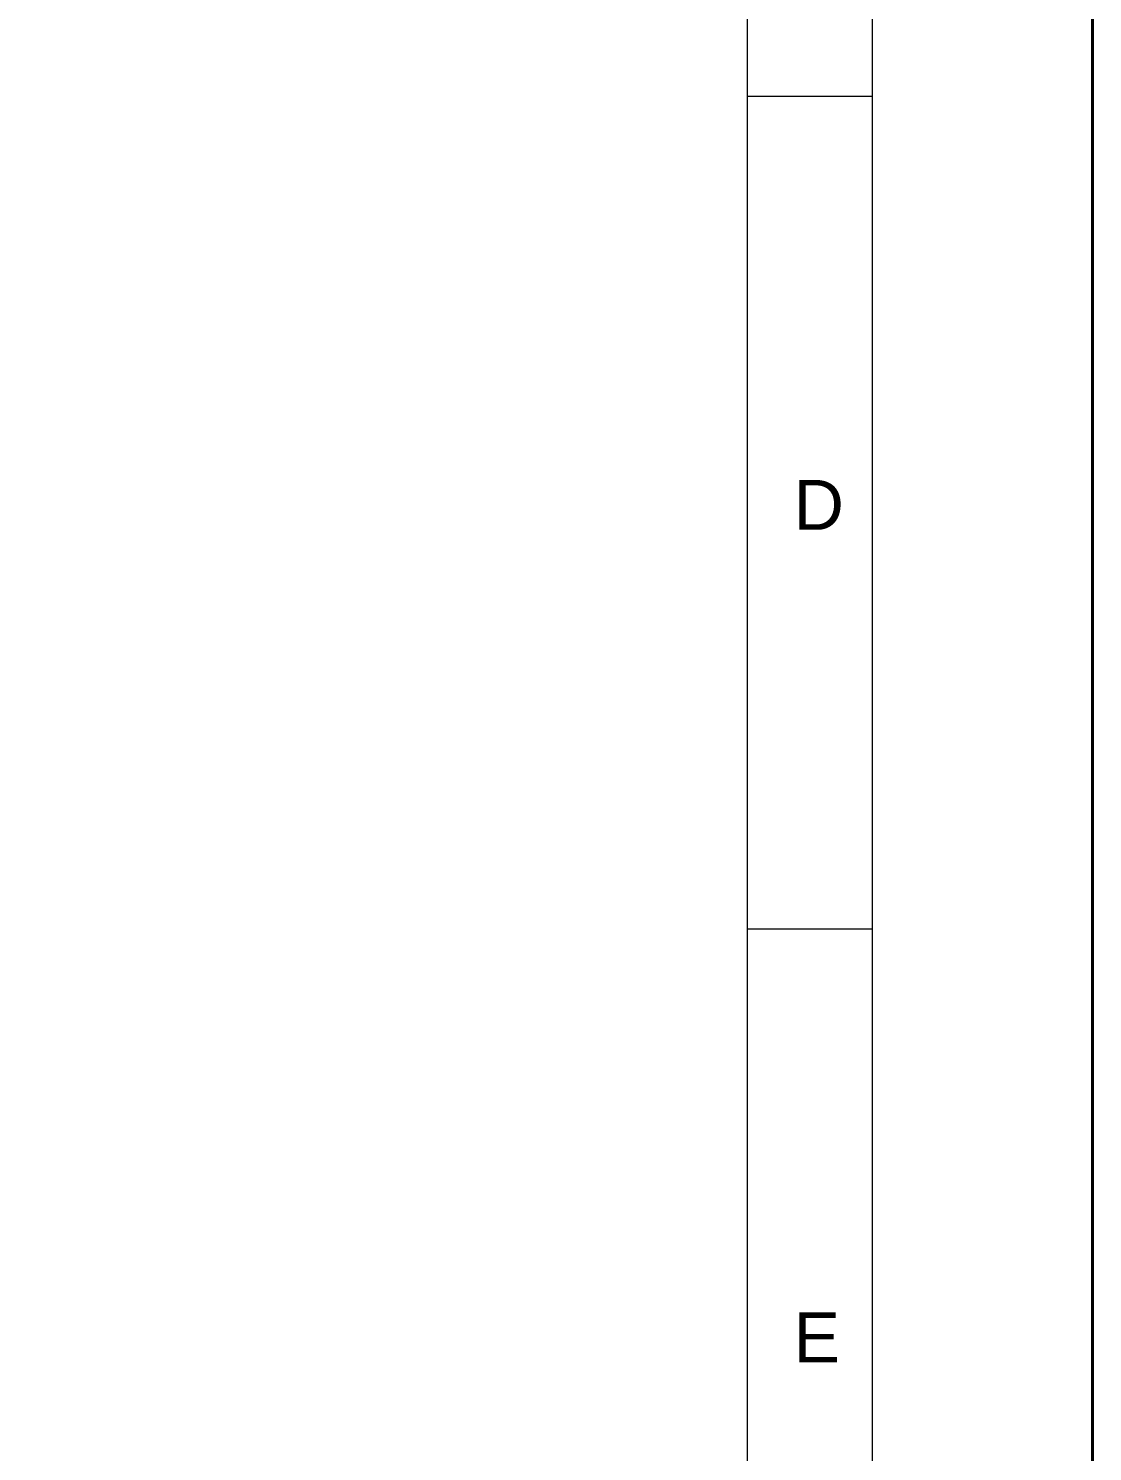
# Model space of a CAD drawing. Header units: millimetres. Extents: x 6750 to 121550, y -28210 to 66060.
# Drawn here: x 16254.6 to 16408.3, y 16011.7 to 16217.4 of the extents above; entities that cross this region are included whole.
import ezdxf

# ---------------------------------------------------------------- set-up
doc = ezdxf.new("R2010")
doc.units = ezdxf.units.MM
doc.layers.add('DN.1. NET LIEN MANH', color=7, linetype='Continuous', lineweight=40)
doc.styles.get("Standard").update_dxf_attribs({"font": 'arial.ttf'})

# ---------------------------------------------------------------- blocks, each defined once
blk = doc.blocks.new('asdklnakdad')
blk.add_line((16712.989, 3398.326), (16712.989, 3101.326))
blk.add_line((16712.989, 3398.326), (16712.989, 3101.326))
at = {"lineweight": 5}
for p, q in [((16701.225, 3249.802), (16694.55, 3249.802)), ((16701.225, 3205.305), (16694.55, 3205.305))]:
    blk.add_line(p, q, dxfattribs=at)
for points in [[(16304.754, 3109.66), (16304.754, 3389.993), (16701.225, 3389.993), (16701.225, 3109.66), (16304.754, 3109.66)], [(16311.429, 3116.335), (16311.429, 3383.318), (16694.55, 3383.318), (16694.55, 3116.335)]]:
    blk.add_lwpolyline(points, close=True, dxfattribs=at)
at = {"layer": 'DN.1. NET LIEN MANH'}
blk.add_lwpolyline([(16292.989, 3101.326), (16712.989, 3101.326), (16712.989, 3398.326), (16292.989, 3398.326)], close=True, dxfattribs=at)
at = {"lineweight": 5, "char_height": 2.66984, "width": 8.42441, "attachment_point": 1}
for s, insert in [('{\\fArial|b0|i0|c0|p34;D}', (16697.018, 3229.309)), ('{\\fArial|b0|i0|c0|p34;E}', (16697.018, 3184.812))]:
    blk.add_mtext(s, dxfattribs=dict(at, insert=insert))

msp = doc.modelspace()

# ---------------------------------------------------------------- block references
at = {"layer": 'DN.1. NET LIEN MANH', "xscale": 2.704729434127925, "yscale": 2.704729434127925, "zscale": 2.704729434127925}
msp.add_blockref('asdklnakdad', (-28795.793, 7417.745), dxfattribs=at)

doc.saveas('drawing.dxf')
